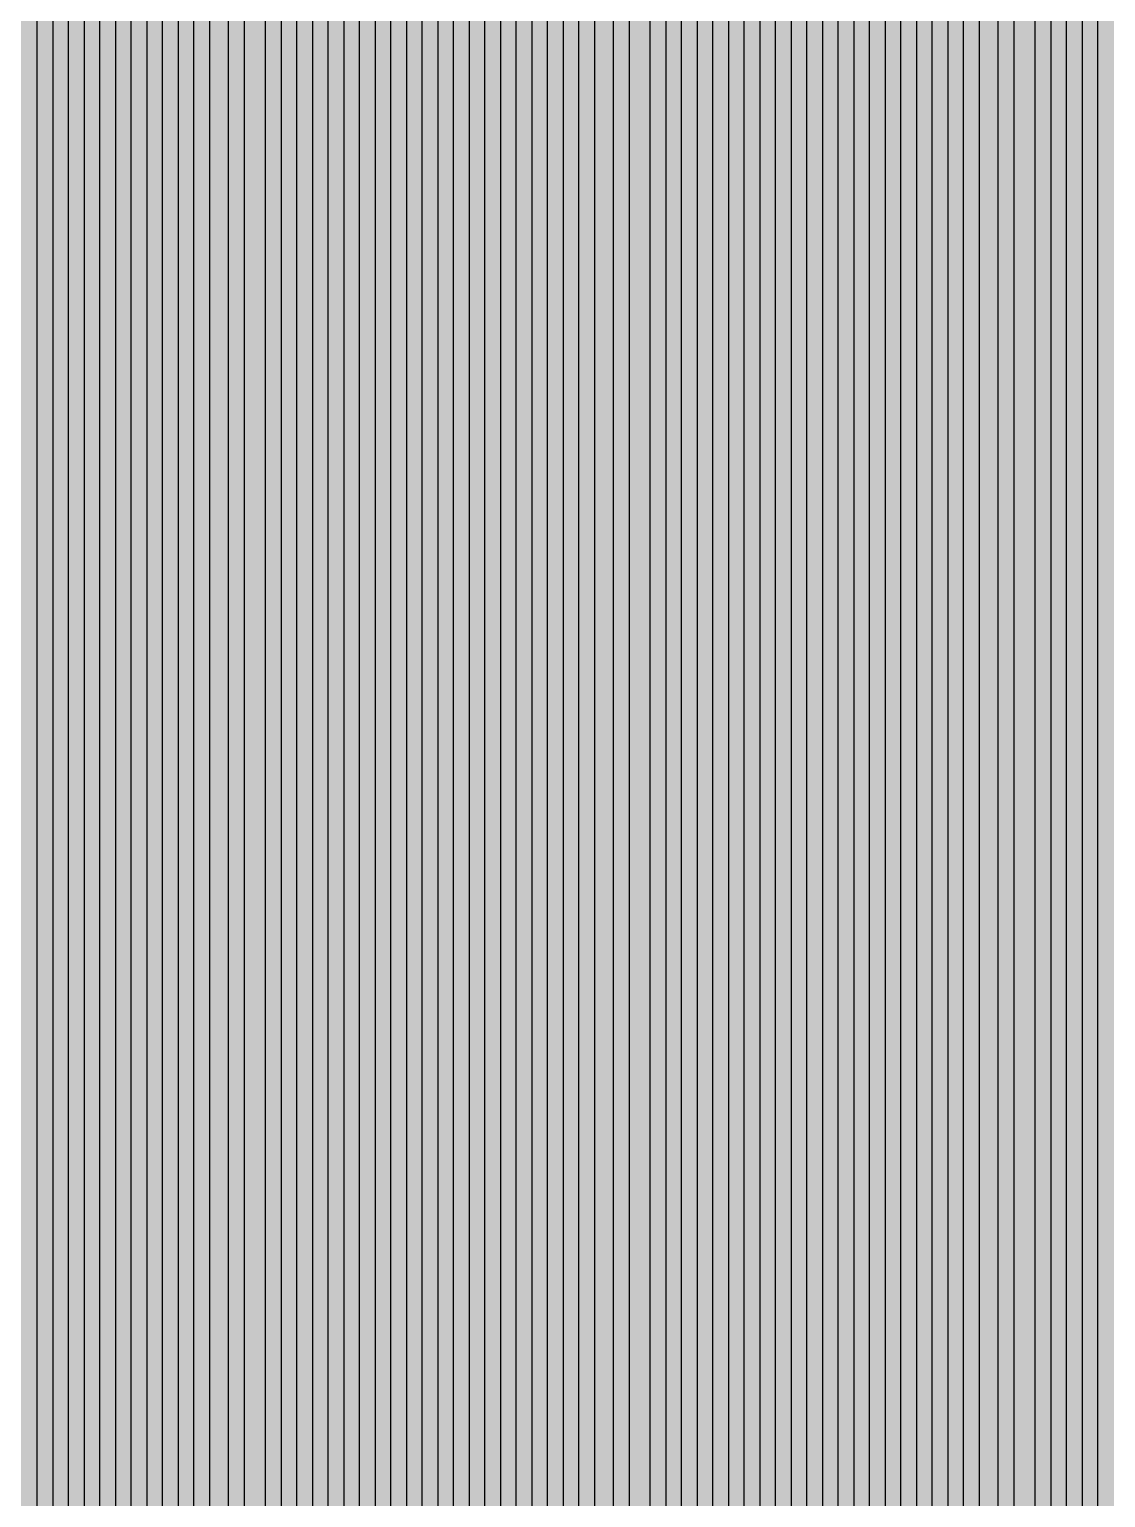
# Model space of a CAD drawing. Header units: metres. Extents: x -7220 to 10980, y -29667 to 1833.
# Drawn here: x 1400 to 1640.5, y -15228.3 to -14900.2 of the extents above; entities that cross this region are included whole.
import ezdxf

# ---------------------------------------------------------------- set-up
doc = ezdxf.new("R2010")
doc.units = ezdxf.units.M
doc.layers.add('Metal1', color=4, linetype='CONTINUOUS')
doc.layers.add('Polyimide', color=7, linetype='CONTINUOUS')

msp = doc.modelspace()

# ---------------------------------------------------------------- hatches: boundary and pattern name
at = {"layer": 'Polyimide'}
msp.add_hatch(color=7, dxfattribs=at).paths.add_polyline_path([(4099.45, -13861.55), (4142.64, -14152.77), (4214.18, -14438.35), (4313.36, -14715.55), (4439.24, -14981.69), (4590.59, -15234.21), (4765.97, -15470.68), (4963.68, -15688.82), (5181.82, -15886.53), (5418.29, -16061.91), (5670.81, -16213.26), (5936.95, -16339.14), (6214.15, -16438.32), (6499.73, -16509.85), (6790.95, -16553.05), (7085, -16567.5), (9980.38, -16567.5), (10058.79, -16571.35), (10136.45, -16582.87), (10212.6, -16601.95), (10286.52, -16628.4), (10357.49, -16661.96), (10424.83, -16702.32), (10487.89, -16749.09), (10546.06, -16801.81), (10598.78, -16859.98), (10645.55, -16923.04), (10685.91, -16990.38), (10719.48, -17061.35), (10745.93, -17135.27), (10765, -17211.43), (10776.52, -17289.08), (10780.38, -17367.5), (10780.38, -21957.3), (10741.61, -22012.91), (10705.97, -22070.59), (10673.58, -22130.14), (10644.53, -22191.39), (10618.92, -22254.16), (10596.82, -22318.25), (10578.3, -22383.46), (10563.41, -22449.6), (10552.21, -22516.46), (10544.72, -22583.84), (10540.97, -22651.53), (10540.97, -22719.32), (10544.72, -22787.01), (10552.21, -22854.38), (10563.41, -22921.24), (10578.3, -22987.38), (10596.82, -23052.6), (10618.92, -23116.68), (10644.53, -23179.45), (10673.58, -23240.71), (10705.97, -23300.26), (10741.61, -23357.93), (10780.38, -23413.54), (10780.38, -28667.5), (10776.52, -28745.91), (10765, -28823.57), (10745.93, -28899.73), (10719.48, -28973.65), (10685.91, -29044.62), (10645.55, -29111.96), (10598.78, -29175.01), (10546.06, -29233.19), (10487.89, -29285.91), (10424.83, -29332.68), (10357.49, -29373.04), (10286.52, -29406.6), (10212.6, -29433.05), (10136.45, -29452.13), (10058.79, -29463.65), (9980.38, -29467.5), (-6219.63, -29467.5), (-6298.04, -29463.65), (-6375.7, -29452.13), (-6451.85, -29433.05), (-6525.77, -29406.6), (-6596.74, -29373.04), (-6664.08, -29332.68), (-6727.14, -29285.91), (-6785.31, -29233.19), (-6838.03, -29175.01), (-6884.8, -29111.96), (-6925.16, -29044.62), (-6958.73, -28973.65), (-6985.18, -28899.73), (-7004.25, -28823.57), (-7015.77, -28745.91), (-7019.63, -28667.5), (-7019.63, -23426.32), (-6979.36, -23370.07), (-6942.33, -23311.63), (-6908.66, -23251.2), (-6878.45, -23188.96), (-6851.81, -23125.12), (-6828.81, -23059.88), (-6809.53, -22993.44), (-6794.04, -22926.02), (-6782.37, -22857.83), (-6774.57, -22789.09), (-6770.67, -22720.02), (-6770.67, -22650.84), (-6774.57, -22581.77), (-6782.37, -22513.03), (-6794.04, -22444.84), (-6809.53, -22377.42), (-6828.81, -22310.98), (-6851.81, -22245.74), (-6878.45, -22181.89), (-6908.66, -22119.66), (-6942.33, -22059.22), (-6979.36, -22000.79), (-7019.63, -21944.54), (-7019.63, -17367.5), (-7015.77, -17289.08), (-7004.25, -17211.43), (-6985.18, -17135.27), (-6958.73, -17061.35), (-6925.16, -16990.38), (-6884.8, -16923.04), (-6838.03, -16859.98), (-6785.31, -16801.81), (-6727.14, -16749.09), (-6664.08, -16702.32), (-6596.74, -16661.96), (-6525.77, -16628.4), (-6451.85, -16601.95), (-6375.7, -16582.87), (-6298.04, -16571.35), (-6219.63, -16567.5), (-3314, -16567.5), (-3019.95, -16553.05), (-2728.73, -16509.85), (-2443.15, -16438.32), (-2165.95, -16339.14), (-1899.81, -16213.26), (-1647.29, -16061.91), (-1410.82, -15886.53), (-1192.68, -15688.82), (-994.97, -15470.68), (-819.59, -15234.21), (-668.24, -14981.69), (-542.36, -14715.55), (-443.18, -14438.35), (-371.64, -14152.77), (-328.45, -13861.55), (-314, -13567.5), (-314, -13373.48), (-317.45, -13328.11), (-327.72, -13283.78), (-344.58, -13241.52), (-367.63, -13202.3), (-396.35, -13167.01), (-430.08, -13136.47), (-468.03, -13111.38), (-509.35, -13092.32), (-509.35, -13092.32), (-578.18, -13061.27), (-642.2, -13021.24), (-700.26, -12972.96), (-751.3, -12917.31), (-794.39, -12855.3), (-828.74, -12788.06), (-853.73, -12716.8), (-868.91, -12642.84), (-874, -12567.5), (-868.91, -12492.16), (-853.73, -12418.19), (-828.74, -12346.94), (-794.39, -12279.7), (-751.3, -12217.69), (-700.26, -12162.04), (-642.2, -12113.76), (-578.18, -12073.73), (-509.35, -12042.68), (-509.35, -12042.68), (-468.03, -12023.62), (-430.08, -11998.53), (-396.35, -11967.99), (-367.63, -11932.7), (-344.58, -11893.47), (-327.72, -11851.21), (-317.45, -11806.89), (-314, -11761.52), (-314, -11074.31), (-317.45, -11028.94), (-327.72, -10984.62), (-344.58, -10942.36), (-367.63, -10903.13), (-396.35, -10867.84), (-430.08, -10837.3), (-468.03, -10812.21), (-509.35, -10793.16), (-509.35, -10793.16), (-578.18, -10762.1), (-642.2, -10722.07), (-700.26, -10673.8), (-751.3, -10618.15), (-794.39, -10556.13), (-828.74, -10488.89), (-853.73, -10417.64), (-868.91, -10343.67), (-874, -10268.33), (-868.91, -10192.99), (-853.73, -10119.03), (-828.74, -10047.77), (-794.39, -9980.53), (-751.3, -9918.52), (-700.26, -9862.87), (-642.2, -9814.59), (-578.18, -9774.56), (-509.35, -9743.51), (-509.35, -9743.51), (-468.03, -9724.45), (-430.08, -9699.36), (-396.35, -9668.82), (-367.63, -9633.53), (-344.58, -9594.31), (-327.72, -9552.05), (-317.45, -9507.72), (-314, -9462.35), (-314, -8775.14), (-317.45, -8729.78), (-327.72, -8685.45), (-344.58, -8643.19), (-367.63, -8603.96), (-396.35, -8568.68), (-430.08, -8538.14), (-468.03, -8513.05), (-509.35, -8493.99), (-509.35, -8493.99), (-578.18, -8462.94), (-642.2, -8422.91), (-700.26, -8374.63), (-751.3, -8318.98), (-794.39, -8256.97), (-828.74, -8189.73), (-853.73, -8118.47), (-868.91, -8044.5), (-874, -7969.17), (-868.91, -7893.83), (-853.73, -7819.86), (-828.74, -7748.61), (-794.39, -7681.36), (-751.3, -7619.35), (-700.26, -7563.7), (-642.2, -7515.42), (-578.18, -7475.4), (-509.35, -7444.34), (-509.35, -7444.34), (-468.03, -7425.28), (-430.08, -7400.2), (-396.35, -7369.66), (-367.63, -7334.37), (-344.58, -7295.14), (-327.72, -7252.88), (-317.45, -7208.56), (-314, -7163.19), (-314, -6475.98), (-317.45, -6430.61), (-327.72, -6386.29), (-344.58, -6344.02), (-367.63, -6304.8), (-396.35, -6269.51), (-430.08, -6238.97), (-468.03, -6213.88), (-509.35, -6194.82), (-509.35, -6194.82), (-578.18, -6163.77), (-642.2, -6123.74), (-700.26, -6075.46), (-751.3, -6019.81), (-794.39, -5957.8), (-828.74, -5890.56), (-853.73, -5819.31), (-868.91, -5745.34), (-874, -5670), (-868.91, -5594.66), (-853.73, -5520.69), (-828.74, -5449.44), (-794.39, -5382.2), (-751.3, -5320.19), (-700.26, -5264.54), (-642.2, -5216.26), (-578.18, -5176.23), (-509.35, -5145.18), (-509.35, -5145.18), (-468.03, -5126.12), (-430.08, -5101.03), (-396.35, -5070.49), (-367.63, -5035.2), (-344.58, -4995.98), (-327.72, -4953.71), (-317.45, -4909.39), (-314, -4864.02), (-314, 380), (-314, 1532.5), (-269, 1532.5), (-268.78, 1525.63), (-268.1, 1518.79), (-266.98, 1512.02), (-265.42, 1505.32), (-263.43, 1498.75), (-261.01, 1492.32), (-258.17, 1486.06), (-254.93, 1480), (-251.3, 1474.17), (-247.3, 1468.58), (-242.94, 1463.27), (-238.25, 1458.25), (-233.23, 1453.56), (-227.92, 1449.2), (-222.33, 1445.2), (-216.5, 1441.57), (-210.44, 1438.33), (-204.18, 1435.49), (-197.75, 1433.07), (-191.18, 1431.08), (-184.48, 1429.52), (-177.71, 1428.4), (-170.87, 1427.72), (-164, 1427.5), (-157.13, 1427.72), (-150.29, 1428.4), (-143.52, 1429.52), (-136.82, 1431.08), (-130.25, 1433.07), (-123.82, 1435.49), (-117.56, 1438.33), (-111.5, 1441.57), (-105.67, 1445.2), (-100.08, 1449.2), (-94.77, 1453.56), (-89.75, 1458.25), (-85.06, 1463.27), (-80.7, 1468.58), (-76.7, 1474.17), (-73.07, 1480), (-69.83, 1486.06), (-66.99, 1492.32), (-64.57, 1498.75), (-62.58, 1505.32), (-61.02, 1512.02), (-59.9, 1518.79), (-59.22, 1525.63), (-59, 1532.5), (1786, 1532.5), (3835, 1532.5), (3835.21, 1539.04), (3835.86, 1545.55), (3836.92, 1552.01), (3838.41, 1558.38), (3840.31, 1564.64), (3842.61, 1570.77), (3845.31, 1576.73), (3848.4, 1582.5), (3851.85, 1588.06), (3855.66, 1593.38), (3859.82, 1598.43), (3864.29, 1603.21), (3869.07, 1607.68), (3874.12, 1611.84), (3879.44, 1615.65), (3885, 1619.1), (3890.77, 1622.19), (3896.73, 1624.89), (3902.86, 1627.19), (3909.12, 1629.09), (3915.49, 1630.58), (3921.95, 1631.64), (3928.46, 1632.29), (3935, 1632.5), (3941.54, 1632.29), (3948.05, 1631.64), (3954.51, 1630.58), (3960.88, 1629.09), (3967.14, 1627.19), (3973.27, 1624.89), (3979.23, 1622.19), (3985, 1619.1), (3990.56, 1615.65), (3995.88, 1611.84), (4000.93, 1607.68), (4005.71, 1603.21), (4010.18, 1598.43), (4014.34, 1593.38), (4018.15, 1588.06), (4021.6, 1582.5), (4024.69, 1576.73), (4027.39, 1570.77), (4029.69, 1564.64), (4031.59, 1558.38), (4033.08, 1552.01), (4034.14, 1545.55), (4034.79, 1539.04), (4035, 1532.5), (4085, 1532.5), (4085, 380), (4085, 330), (4085, -4864.02), (4088.45, -4909.39), (4098.72, -4953.71), (4115.58, -4995.98), (4138.63, -5035.2), (4167.35, -5070.49), (4201.08, -5101.03), (4239.03, -5126.12), (4280.35, -5145.18), (4280.35, -5145.18), (4349.18, -5176.23), (4413.2, -5216.26), (4471.26, -5264.54), (4522.3, -5320.19), (4565.39, -5382.2), (4599.74, -5449.44), (4624.73, -5520.69), (4639.91, -5594.66), (4645, -5670), (4639.91, -5745.34), (4624.73, -5819.31), (4599.74, -5890.56), (4565.39, -5957.8), (4522.3, -6019.81), (4471.26, -6075.46), (4413.2, -6123.74), (4349.18, -6163.77), (4280.35, -6194.82), (4239.03, -6213.88), (4201.08, -6238.97), (4167.35, -6269.51), (4138.63, -6304.8), (4115.58, -6344.02), (4098.72, -6386.29), (4088.45, -6430.61), (4085, -6475.98), (4085, -13567.5), (4099.45, -13861.55)])

# ---------------------------------------------------------------- linework, layer by layer
at = {"layer": 'Metal1'}
for points in [[(1401.75, -15232.85), (1401.75, -15209.99), (1401.75, -15187.13), (1401.75, -15164.27), (1401.75, -15141.42), (1401.75, -15118.56), (1401.75, -15095.7), (1401.75, -15072.85), (1401.75, -15049.99), (1401.75, -15027.13), (1401.75, -15004.28), (1401.75, -14981.42), (1401.75, -14958.56), (1401.75, -14935.71), (1401.75, -14912.85), (1401.75, -14889.99)], [(1405.25, -14889.99), (1405.25, -14912.85), (1405.25, -14935.71), (1405.25, -14958.56), (1405.25, -14981.42), (1405.25, -15004.28), (1405.25, -15027.13), (1405.25, -15049.99), (1405.25, -15072.85), (1405.25, -15095.7), (1405.25, -15118.56), (1405.25, -15141.42), (1405.25, -15164.27), (1405.25, -15187.13), (1405.25, -15209.99), (1405.25, -15232.85)], [(1408.75, -15232.85), (1408.75, -15209.99), (1408.75, -15187.13), (1408.75, -15164.27), (1408.75, -15141.42), (1408.75, -15118.56), (1408.75, -15095.7), (1408.75, -15072.85), (1408.75, -15049.99), (1408.75, -15027.13), (1408.75, -15004.28), (1408.75, -14981.42), (1408.75, -14958.56), (1408.75, -14935.71), (1408.75, -14912.85), (1408.75, -14889.99)], [(1412.25, -14889.99), (1412.25, -14912.85), (1412.25, -14935.71), (1412.25, -14958.56), (1412.25, -14981.42), (1412.25, -15004.28), (1412.25, -15027.13), (1412.25, -15049.99), (1412.25, -15072.85), (1412.25, -15095.7), (1412.25, -15118.56), (1412.25, -15141.42), (1412.25, -15164.27), (1412.25, -15187.13), (1412.25, -15209.99), (1412.25, -15232.85)], [(1415.75, -15232.85), (1415.75, -15209.99), (1415.75, -15187.13), (1415.75, -15164.27), (1415.75, -15141.42), (1415.75, -15118.56), (1415.75, -15095.7), (1415.75, -15072.85), (1415.75, -15049.99), (1415.75, -15027.13), (1415.75, -15004.28), (1415.75, -14981.42), (1415.75, -14958.56), (1415.75, -14935.71), (1415.75, -14912.85), (1415.75, -14889.99)], [(1419.25, -14889.99), (1419.25, -14912.85), (1419.25, -14935.71), (1419.25, -14958.56), (1419.25, -14981.42), (1419.25, -15004.28), (1419.25, -15027.13), (1419.25, -15049.99), (1419.25, -15072.85), (1419.25, -15095.7), (1419.25, -15118.56), (1419.25, -15141.42), (1419.25, -15164.27), (1419.25, -15187.13), (1419.25, -15209.99), (1419.25, -15232.85)], [(1422.75, -15232.85), (1422.75, -15209.99), (1422.75, -15187.13), (1422.75, -15164.27), (1422.75, -15141.42), (1422.75, -15118.56), (1422.75, -15095.7), (1422.75, -15072.85), (1422.75, -15049.99), (1422.75, -15027.13), (1422.75, -15004.28), (1422.75, -14981.42), (1422.75, -14958.56), (1422.75, -14935.71), (1422.75, -14912.85), (1422.75, -14889.99)], [(1426.25, -14889.99), (1426.25, -14912.85), (1426.25, -14935.71), (1426.25, -14958.56), (1426.25, -14981.42), (1426.25, -15004.28), (1426.25, -15027.13), (1426.25, -15049.99), (1426.25, -15072.85), (1426.25, -15095.7), (1426.25, -15118.56), (1426.25, -15141.42), (1426.25, -15164.27), (1426.25, -15187.13), (1426.25, -15209.99), (1426.25, -15232.85)], [(1429.75, -15232.85), (1429.75, -15209.99), (1429.75, -15187.13), (1429.75, -15164.27), (1429.75, -15141.42), (1429.75, -15118.56), (1429.75, -15095.7), (1429.75, -15072.85), (1429.75, -15049.99), (1429.75, -15027.13), (1429.75, -15004.28), (1429.75, -14981.42), (1429.75, -14958.56), (1429.75, -14935.71), (1429.75, -14912.85), (1429.75, -14889.99)], [(1433.25, -14889.99), (1433.25, -14912.85), (1433.25, -14935.71), (1433.25, -14958.56), (1433.25, -14981.42), (1433.25, -15004.28), (1433.25, -15027.13), (1433.25, -15049.99), (1433.25, -15072.85), (1433.25, -15095.7), (1433.25, -15118.56), (1433.25, -15141.42), (1433.25, -15164.27), (1433.25, -15187.13), (1433.25, -15209.99), (1433.25, -15232.85)], [(1436.75, -15232.85), (1436.75, -15209.99), (1436.75, -15187.13), (1436.75, -15164.27), (1436.75, -15141.42), (1436.75, -15118.56), (1436.75, -15095.7), (1436.75, -15072.85), (1436.75, -15049.99), (1436.75, -15027.13), (1436.75, -15004.28), (1436.75, -14981.42), (1436.75, -14958.56), (1436.75, -14935.71), (1436.75, -14912.85), (1436.75, -14889.99)], [(1440.25, -14889.99), (1440.25, -14912.85), (1440.25, -14935.71), (1440.25, -14958.56), (1440.25, -14981.42), (1440.25, -15004.28), (1440.25, -15027.13), (1440.25, -15049.99), (1440.25, -15072.85), (1440.25, -15095.7), (1440.25, -15118.56), (1440.25, -15141.42), (1440.25, -15164.27), (1440.25, -15187.13), (1440.25, -15209.99), (1440.25, -15232.85)], [(1444.5, -15232.85), (1444.5, -15209.99), (1444.5, -15187.13), (1444.5, -15164.27), (1444.5, -15141.42), (1444.5, -15118.56), (1444.5, -15095.7), (1444.5, -15072.85), (1444.5, -15049.99), (1444.5, -15027.13), (1444.5, -15004.28), (1444.5, -14981.42), (1444.5, -14958.56), (1444.5, -14935.71), (1444.5, -14912.85), (1444.5, -14889.99)], [(1448, -14889.99), (1448, -14912.85), (1448, -14935.71), (1448, -14958.56), (1448, -14981.42), (1448, -15004.28), (1448, -15027.13), (1448, -15049.99), (1448, -15072.85), (1448, -15095.7), (1448, -15118.56), (1448, -15141.42), (1448, -15164.27), (1448, -15187.13), (1448, -15209.99), (1448, -15232.85)], [(1452.75, -15232.85), (1452.75, -15209.99), (1452.75, -15187.13), (1452.75, -15164.27), (1452.75, -15141.42), (1452.75, -15118.56), (1452.75, -15095.7), (1452.75, -15072.85), (1452.75, -15049.99), (1452.75, -15027.13), (1452.75, -15004.28), (1452.75, -14981.42), (1452.75, -14958.56), (1452.75, -14935.71), (1452.75, -14912.85), (1452.75, -14889.99)], [(1456.25, -14889.99), (1456.25, -14912.85), (1456.25, -14935.71), (1456.25, -14958.56), (1456.25, -14981.42), (1456.25, -15004.28), (1456.25, -15027.13), (1456.25, -15049.99), (1456.25, -15072.85), (1456.25, -15095.7), (1456.25, -15118.56), (1456.25, -15141.42), (1456.25, -15164.27), (1456.25, -15187.13), (1456.25, -15209.99), (1456.25, -15232.85)], [(1459.75, -15232.85), (1459.75, -15209.99), (1459.75, -15187.13), (1459.75, -15164.27), (1459.75, -15141.42), (1459.75, -15118.56), (1459.75, -15095.7), (1459.75, -15072.85), (1459.75, -15049.99), (1459.75, -15027.13), (1459.75, -15004.28), (1459.75, -14981.42), (1459.75, -14958.56), (1459.75, -14935.71), (1459.75, -14912.85), (1459.75, -14889.99)], [(1463.25, -14889.99), (1463.25, -14912.85), (1463.25, -14935.71), (1463.25, -14958.56), (1463.25, -14981.42), (1463.25, -15004.28), (1463.25, -15027.13), (1463.25, -15049.99), (1463.25, -15072.85), (1463.25, -15095.7), (1463.25, -15118.56), (1463.25, -15141.42), (1463.25, -15164.27), (1463.25, -15187.13), (1463.25, -15209.99), (1463.25, -15232.85)], [(1466.75, -15232.85), (1466.75, -15209.99), (1466.75, -15187.13), (1466.75, -15164.27), (1466.75, -15141.42), (1466.75, -15118.56), (1466.75, -15095.7), (1466.75, -15072.85), (1466.75, -15049.99), (1466.75, -15027.13), (1466.75, -15004.28), (1466.75, -14981.42), (1466.75, -14958.56), (1466.75, -14935.71), (1466.75, -14912.85), (1466.75, -14889.99)], [(1470.25, -14889.99), (1470.25, -14912.85), (1470.25, -14935.71), (1470.25, -14958.56), (1470.25, -14981.42), (1470.25, -15004.28), (1470.25, -15027.13), (1470.25, -15049.99), (1470.25, -15072.85), (1470.25, -15095.7), (1470.25, -15118.56), (1470.25, -15141.42), (1470.25, -15164.27), (1470.25, -15187.13), (1470.25, -15209.99), (1470.25, -15232.85)], [(1473.75, -15232.85), (1473.75, -15209.99), (1473.75, -15187.13), (1473.75, -15164.27), (1473.75, -15141.42), (1473.75, -15118.56), (1473.75, -15095.7), (1473.75, -15072.85), (1473.75, -15049.99), (1473.75, -15027.13), (1473.75, -15004.28), (1473.75, -14981.42), (1473.75, -14958.56), (1473.75, -14935.71), (1473.75, -14912.85), (1473.75, -14889.99)], [(1477.25, -14889.99), (1477.25, -14912.85), (1477.25, -14935.71), (1477.25, -14958.56), (1477.25, -14981.42), (1477.25, -15004.28), (1477.25, -15027.13), (1477.25, -15049.99), (1477.25, -15072.85), (1477.25, -15095.7), (1477.25, -15118.56), (1477.25, -15141.42), (1477.25, -15164.27), (1477.25, -15187.13), (1477.25, -15209.99), (1477.25, -15232.85)], [(1480.75, -15232.85), (1480.75, -15209.99), (1480.75, -15187.13), (1480.75, -15164.27), (1480.75, -15141.42), (1480.75, -15118.56), (1480.75, -15095.7), (1480.75, -15072.85), (1480.75, -15049.99), (1480.75, -15027.13), (1480.75, -15004.28), (1480.75, -14981.42), (1480.75, -14958.56), (1480.75, -14935.71), (1480.75, -14912.85), (1480.75, -14889.99)], [(1484.25, -14889.99), (1484.25, -14912.85), (1484.25, -14935.71), (1484.25, -14958.56), (1484.25, -14981.42), (1484.25, -15004.28), (1484.25, -15027.13), (1484.25, -15049.99), (1484.25, -15072.85), (1484.25, -15095.7), (1484.25, -15118.56), (1484.25, -15141.42), (1484.25, -15164.27), (1484.25, -15187.13), (1484.25, -15209.99), (1484.25, -15232.85)], [(1487.75, -15232.85), (1487.75, -15209.99), (1487.75, -15187.13), (1487.75, -15164.27), (1487.75, -15141.42), (1487.75, -15118.56), (1487.75, -15095.7), (1487.75, -15072.85), (1487.75, -15049.99), (1487.75, -15027.13), (1487.75, -15004.28), (1487.75, -14981.42), (1487.75, -14958.56), (1487.75, -14935.71), (1487.75, -14912.85), (1487.75, -14889.99)], [(1491.25, -14889.99), (1491.25, -14912.85), (1491.25, -14935.71), (1491.25, -14958.56), (1491.25, -14981.42), (1491.25, -15004.28), (1491.25, -15027.13), (1491.25, -15049.99), (1491.25, -15072.85), (1491.25, -15095.7), (1491.25, -15118.56), (1491.25, -15141.42), (1491.25, -15164.27), (1491.25, -15187.13), (1491.25, -15209.99), (1491.25, -15232.85)], [(1494.75, -15232.85), (1494.75, -15209.99), (1494.75, -15187.13), (1494.75, -15164.27), (1494.75, -15141.42), (1494.75, -15118.56), (1494.75, -15095.7), (1494.75, -15072.85), (1494.75, -15049.99), (1494.75, -15027.13), (1494.75, -15004.28), (1494.75, -14981.42), (1494.75, -14958.56), (1494.75, -14935.71), (1494.75, -14912.85), (1494.75, -14889.99)], [(1498.25, -14889.99), (1498.25, -14912.85), (1498.25, -14935.71), (1498.25, -14958.56), (1498.25, -14981.42), (1498.25, -15004.28), (1498.25, -15027.13), (1498.25, -15049.99), (1498.25, -15072.85), (1498.25, -15095.7), (1498.25, -15118.56), (1498.25, -15141.42), (1498.25, -15164.27), (1498.25, -15187.13), (1498.25, -15209.99), (1498.25, -15232.85)], [(1501.75, -15232.85), (1501.75, -15209.99), (1501.75, -15187.13), (1501.75, -15164.27), (1501.75, -15141.42), (1501.75, -15118.56), (1501.75, -15095.7), (1501.75, -15072.85), (1501.75, -15049.99), (1501.75, -15027.13), (1501.75, -15004.28), (1501.75, -14981.42), (1501.75, -14958.56), (1501.75, -14935.71), (1501.75, -14912.85), (1501.75, -14889.99)], [(1505.25, -14889.99), (1505.25, -14912.85), (1505.25, -14935.71), (1505.25, -14958.56), (1505.25, -14981.42), (1505.25, -15004.28), (1505.25, -15027.13), (1505.25, -15049.99), (1505.25, -15072.85), (1505.25, -15095.7), (1505.25, -15118.56), (1505.25, -15141.42), (1505.25, -15164.27), (1505.25, -15187.13), (1505.25, -15209.99), (1505.25, -15232.85)], [(1508.75, -15232.85), (1508.75, -15209.99), (1508.75, -15187.13), (1508.75, -15164.27), (1508.75, -15141.42), (1508.75, -15118.56), (1508.75, -15095.7), (1508.75, -15072.85), (1508.75, -15049.99), (1508.75, -15027.13), (1508.75, -15004.28), (1508.75, -14981.42), (1508.75, -14958.56), (1508.75, -14935.71), (1508.75, -14912.85), (1508.75, -14889.99)], [(1512.25, -14889.99), (1512.25, -14912.85), (1512.25, -14935.71), (1512.25, -14958.56), (1512.25, -14981.42), (1512.25, -15004.28), (1512.25, -15027.13), (1512.25, -15049.99), (1512.25, -15072.85), (1512.25, -15095.7), (1512.25, -15118.56), (1512.25, -15141.42), (1512.25, -15164.27), (1512.25, -15187.13), (1512.25, -15209.99), (1512.25, -15232.85)], [(1515.75, -15232.85), (1515.75, -15209.99), (1515.75, -15187.13), (1515.75, -15164.27), (1515.75, -15141.42), (1515.75, -15118.56), (1515.75, -15095.7), (1515.75, -15072.85), (1515.75, -15049.99), (1515.75, -15027.13), (1515.75, -15004.28), (1515.75, -14981.42), (1515.75, -14958.56), (1515.75, -14935.71), (1515.75, -14912.85), (1515.75, -14889.99)], [(1519.25, -14889.99), (1519.25, -14912.85), (1519.25, -14935.71), (1519.25, -14958.56), (1519.25, -14981.42), (1519.25, -15004.28), (1519.25, -15027.13), (1519.25, -15049.99), (1519.25, -15072.85), (1519.25, -15095.7), (1519.25, -15118.56), (1519.25, -15141.42), (1519.25, -15164.27), (1519.25, -15187.13), (1519.25, -15209.99), (1519.25, -15232.85)], [(1522.75, -15232.85), (1522.75, -15209.99), (1522.75, -15187.13), (1522.75, -15164.27), (1522.75, -15141.42), (1522.75, -15118.56), (1522.75, -15095.7), (1522.75, -15072.85), (1522.75, -15049.99), (1522.75, -15027.13), (1522.75, -15004.28), (1522.75, -14981.42), (1522.75, -14958.56), (1522.75, -14935.71), (1522.75, -14912.85), (1522.75, -14889.99)], [(1526.25, -14889.99), (1526.25, -14912.85), (1526.25, -14935.71), (1526.25, -14958.56), (1526.25, -14981.42), (1526.25, -15004.28), (1526.25, -15027.13), (1526.25, -15049.99), (1526.25, -15072.85), (1526.25, -15095.7), (1526.25, -15118.56), (1526.25, -15141.42), (1526.25, -15164.27), (1526.25, -15187.13), (1526.25, -15209.99), (1526.25, -15232.85)], [(1530.5, -15232.85), (1530.5, -15209.99), (1530.5, -15187.13), (1530.5, -15164.27), (1530.5, -15141.42), (1530.5, -15118.56), (1530.5, -15095.7), (1530.5, -15072.85), (1530.5, -15049.99), (1530.5, -15027.13), (1530.5, -15004.28), (1530.5, -14981.42), (1530.5, -14958.56), (1530.5, -14935.71), (1530.5, -14912.85), (1530.5, -14889.99)], [(1534, -14889.99), (1534, -14912.85), (1534, -14935.71), (1534, -14958.56), (1534, -14981.42), (1534, -15004.28), (1534, -15027.13), (1534, -15049.99), (1534, -15072.85), (1534, -15095.7), (1534, -15118.56), (1534, -15141.42), (1534, -15164.27), (1534, -15187.13), (1534, -15209.99), (1534, -15232.85)], [(1538.75, -15232.85), (1538.75, -15209.99), (1538.75, -15187.13), (1538.75, -15164.27), (1538.75, -15141.42), (1538.75, -15118.56), (1538.75, -15095.7), (1538.75, -15072.85), (1538.75, -15049.99), (1538.75, -15027.13), (1538.75, -15004.28), (1538.75, -14981.42), (1538.75, -14958.56), (1538.75, -14935.71), (1538.75, -14912.85), (1538.75, -14889.99)], [(1542.25, -14889.99), (1542.25, -14912.85), (1542.25, -14935.71), (1542.25, -14958.56), (1542.25, -14981.42), (1542.25, -15004.28), (1542.25, -15027.13), (1542.25, -15049.99), (1542.25, -15072.85), (1542.25, -15095.7), (1542.25, -15118.56), (1542.25, -15141.42), (1542.25, -15164.27), (1542.25, -15187.13), (1542.25, -15209.99), (1542.25, -15232.85)], [(1545.75, -15232.85), (1545.75, -15209.99), (1545.75, -15187.13), (1545.75, -15164.27), (1545.75, -15141.42), (1545.75, -15118.56), (1545.75, -15095.7), (1545.75, -15072.85), (1545.75, -15049.99), (1545.75, -15027.13), (1545.75, -15004.28), (1545.75, -14981.42), (1545.75, -14958.56), (1545.75, -14935.71), (1545.75, -14912.85), (1545.75, -14889.99)], [(1549.25, -14889.99), (1549.25, -14912.85), (1549.25, -14935.71), (1549.25, -14958.56), (1549.25, -14981.42), (1549.25, -15004.28), (1549.25, -15027.13), (1549.25, -15049.99), (1549.25, -15072.85), (1549.25, -15095.7), (1549.25, -15118.56), (1549.25, -15141.42), (1549.25, -15164.27), (1549.25, -15187.13), (1549.25, -15209.99), (1549.25, -15232.85)], [(1552.75, -15232.85), (1552.75, -15209.99), (1552.75, -15187.13), (1552.75, -15164.27), (1552.75, -15141.42), (1552.75, -15118.56), (1552.75, -15095.7), (1552.75, -15072.85), (1552.75, -15049.99), (1552.75, -15027.13), (1552.75, -15004.28), (1552.75, -14981.42), (1552.75, -14958.56), (1552.75, -14935.71), (1552.75, -14912.85), (1552.75, -14889.99)], [(1556.25, -14889.99), (1556.25, -14912.85), (1556.25, -14935.71), (1556.25, -14958.56), (1556.25, -14981.42), (1556.25, -15004.28), (1556.25, -15027.13), (1556.25, -15049.99), (1556.25, -15072.85), (1556.25, -15095.7), (1556.25, -15118.56), (1556.25, -15141.42), (1556.25, -15164.27), (1556.25, -15187.13), (1556.25, -15209.99), (1556.25, -15232.85)], [(1559.75, -15232.85), (1559.75, -15209.99), (1559.75, -15187.13), (1559.75, -15164.27), (1559.75, -15141.42), (1559.75, -15118.56), (1559.75, -15095.7), (1559.75, -15072.85), (1559.75, -15049.99), (1559.75, -15027.13), (1559.75, -15004.28), (1559.75, -14981.42), (1559.75, -14958.56), (1559.75, -14935.71), (1559.75, -14912.85), (1559.75, -14889.99)], [(1563.25, -14889.99), (1563.25, -14912.85), (1563.25, -14935.71), (1563.25, -14958.56), (1563.25, -14981.42), (1563.25, -15004.28), (1563.25, -15027.13), (1563.25, -15049.99), (1563.25, -15072.85), (1563.25, -15095.7), (1563.25, -15118.56), (1563.25, -15141.42), (1563.25, -15164.27), (1563.25, -15187.13), (1563.25, -15209.99), (1563.25, -15232.85)], [(1566.75, -15232.85), (1566.75, -15209.99), (1566.75, -15187.13), (1566.75, -15164.27), (1566.75, -15141.42), (1566.75, -15118.56), (1566.75, -15095.7), (1566.75, -15072.85), (1566.75, -15049.99), (1566.75, -15027.13), (1566.75, -15004.28), (1566.75, -14981.42), (1566.75, -14958.56), (1566.75, -14935.71), (1566.75, -14912.85), (1566.75, -14889.99)], [(1570.25, -14889.99), (1570.25, -14912.85), (1570.25, -14935.71), (1570.25, -14958.56), (1570.25, -14981.42), (1570.25, -15004.28), (1570.25, -15027.13), (1570.25, -15049.99), (1570.25, -15072.85), (1570.25, -15095.7), (1570.25, -15118.56), (1570.25, -15141.42), (1570.25, -15164.27), (1570.25, -15187.13), (1570.25, -15209.99), (1570.25, -15232.85)], [(1573.75, -15232.85), (1573.75, -15209.99), (1573.75, -15187.13), (1573.75, -15164.27), (1573.75, -15141.42), (1573.75, -15118.56), (1573.75, -15095.7), (1573.75, -15072.85), (1573.75, -15049.99), (1573.75, -15027.13), (1573.75, -15004.28), (1573.75, -14981.42), (1573.75, -14958.56), (1573.75, -14935.71), (1573.75, -14912.85), (1573.75, -14889.99)], [(1577.25, -14889.99), (1577.25, -14912.85), (1577.25, -14935.71), (1577.25, -14958.56), (1577.25, -14981.42), (1577.25, -15004.28), (1577.25, -15027.13), (1577.25, -15049.99), (1577.25, -15072.85), (1577.25, -15095.7), (1577.25, -15118.56), (1577.25, -15141.42), (1577.25, -15164.27), (1577.25, -15187.13), (1577.25, -15209.99), (1577.25, -15232.85)], [(1580.75, -15232.85), (1580.75, -15209.99), (1580.75, -15187.13), (1580.75, -15164.27), (1580.75, -15141.42), (1580.75, -15118.56), (1580.75, -15095.7), (1580.75, -15072.85), (1580.75, -15049.99), (1580.75, -15027.13), (1580.75, -15004.28), (1580.75, -14981.42), (1580.75, -14958.56), (1580.75, -14935.71), (1580.75, -14912.85), (1580.75, -14889.99)], [(1584.25, -14889.99), (1584.25, -14912.85), (1584.25, -14935.71), (1584.25, -14958.56), (1584.25, -14981.42), (1584.25, -15004.28), (1584.25, -15027.13), (1584.25, -15049.99), (1584.25, -15072.85), (1584.25, -15095.7), (1584.25, -15118.56), (1584.25, -15141.42), (1584.25, -15164.27), (1584.25, -15187.13), (1584.25, -15209.99), (1584.25, -15232.85)], [(1587.75, -15232.85), (1587.75, -15209.99), (1587.75, -15187.13), (1587.75, -15164.27), (1587.75, -15141.42), (1587.75, -15118.56), (1587.75, -15095.7), (1587.75, -15072.85), (1587.75, -15049.99), (1587.75, -15027.13), (1587.75, -15004.28), (1587.75, -14981.42), (1587.75, -14958.56), (1587.75, -14935.71), (1587.75, -14912.85), (1587.75, -14889.99)], [(1591.25, -14889.99), (1591.25, -14912.85), (1591.25, -14935.71), (1591.25, -14958.56), (1591.25, -14981.42), (1591.25, -15004.28), (1591.25, -15027.13), (1591.25, -15049.99), (1591.25, -15072.85), (1591.25, -15095.7), (1591.25, -15118.56), (1591.25, -15141.42), (1591.25, -15164.27), (1591.25, -15187.13), (1591.25, -15209.99), (1591.25, -15232.85)], [(1594.75, -15232.85), (1594.75, -15209.99), (1594.75, -15187.13), (1594.75, -15164.27), (1594.75, -15141.42), (1594.75, -15118.56), (1594.75, -15095.7), (1594.75, -15072.85), (1594.75, -15049.99), (1594.75, -15027.13), (1594.75, -15004.28), (1594.75, -14981.42), (1594.75, -14958.56), (1594.75, -14935.71), (1594.75, -14912.85), (1594.75, -14889.99)], [(1598.25, -14889.99), (1598.25, -14912.85), (1598.25, -14935.71), (1598.25, -14958.56), (1598.25, -14981.42), (1598.25, -15004.28), (1598.25, -15027.13), (1598.25, -15049.99), (1598.25, -15072.85), (1598.25, -15095.7), (1598.25, -15118.56), (1598.25, -15141.42), (1598.25, -15164.27), (1598.25, -15187.13), (1598.25, -15209.99), (1598.25, -15232.85)], [(1601.75, -15232.85), (1601.75, -15209.99), (1601.75, -15187.13), (1601.75, -15164.27), (1601.75, -15141.42), (1601.75, -15118.56), (1601.75, -15095.7), (1601.75, -15072.85), (1601.75, -15049.99), (1601.75, -15027.13), (1601.75, -15004.28), (1601.75, -14981.42), (1601.75, -14958.56), (1601.75, -14935.71), (1601.75, -14912.85), (1601.75, -14889.99)], [(1605.25, -14889.99), (1605.25, -14912.85), (1605.25, -14935.71), (1605.25, -14958.56), (1605.25, -14981.42), (1605.25, -15004.28), (1605.25, -15027.13), (1605.25, -15049.99), (1605.25, -15072.85), (1605.25, -15095.7), (1605.25, -15118.56), (1605.25, -15141.42), (1605.25, -15164.27), (1605.25, -15187.13), (1605.25, -15209.99), (1605.25, -15232.85)], [(1608.75, -15232.85), (1608.75, -15209.99), (1608.75, -15187.13), (1608.75, -15164.27), (1608.75, -15141.42), (1608.75, -15118.56), (1608.75, -15095.7), (1608.75, -15072.85), (1608.75, -15049.99), (1608.75, -15027.13), (1608.75, -15004.28), (1608.75, -14981.42), (1608.75, -14958.56), (1608.75, -14935.71), (1608.75, -14912.85), (1608.75, -14889.99)], [(1612.25, -14889.99), (1612.25, -14912.85), (1612.25, -14935.71), (1612.25, -14958.56), (1612.25, -14981.42), (1612.25, -15004.28), (1612.25, -15027.13), (1612.25, -15049.99), (1612.25, -15072.85), (1612.25, -15095.7), (1612.25, -15118.56), (1612.25, -15141.42), (1612.25, -15164.27), (1612.25, -15187.13), (1612.25, -15209.99), (1612.25, -15232.85)], [(1616.5, -15232.85), (1616.5, -15209.99), (1616.5, -15187.13), (1616.5, -15164.27), (1616.5, -15141.42), (1616.5, -15118.56), (1616.5, -15095.7), (1616.5, -15072.85), (1616.5, -15049.99), (1616.5, -15027.13), (1616.5, -15004.28), (1616.5, -14981.42), (1616.5, -14958.56), (1616.5, -14935.71), (1616.5, -14912.85), (1616.5, -14889.99)], [(1620, -14889.99), (1620, -14912.85), (1620, -14935.71), (1620, -14958.56), (1620, -14981.42), (1620, -15004.28), (1620, -15027.13), (1620, -15049.99), (1620, -15072.85), (1620, -15095.7), (1620, -15118.56), (1620, -15141.42), (1620, -15164.27), (1620, -15187.13), (1620, -15209.99), (1620, -15232.85)], [(1624.75, -15232.85), (1624.75, -15209.99), (1624.75, -15187.13), (1624.75, -15164.27), (1624.75, -15141.42), (1624.75, -15118.56), (1624.75, -15095.7), (1624.75, -15072.85), (1624.75, -15049.99), (1624.75, -15027.13), (1624.75, -15004.28), (1624.75, -14981.42), (1624.75, -14958.56), (1624.75, -14935.71), (1624.75, -14912.85), (1624.75, -14889.99)], [(1628.25, -14889.99), (1628.25, -14912.85), (1628.25, -14935.71), (1628.25, -14958.56), (1628.25, -14981.42), (1628.25, -15004.28), (1628.25, -15027.13), (1628.25, -15049.99), (1628.25, -15072.85), (1628.25, -15095.7), (1628.25, -15118.56), (1628.25, -15141.42), (1628.25, -15164.27), (1628.25, -15187.13), (1628.25, -15209.99), (1628.25, -15232.85)], [(1631.75, -15232.85), (1631.75, -15209.99), (1631.75, -15187.13), (1631.75, -15164.27), (1631.75, -15141.42), (1631.75, -15118.56), (1631.75, -15095.7), (1631.75, -15072.85), (1631.75, -15049.99), (1631.75, -15027.13), (1631.75, -15004.28), (1631.75, -14981.42), (1631.75, -14958.56), (1631.75, -14935.71), (1631.75, -14912.85), (1631.75, -14889.99)], [(1635.25, -14889.99), (1635.25, -14912.85), (1635.25, -14935.71), (1635.25, -14958.56), (1635.25, -14981.42), (1635.25, -15004.28), (1635.25, -15027.13), (1635.25, -15049.99), (1635.25, -15072.85), (1635.25, -15095.7), (1635.25, -15118.56), (1635.25, -15141.42), (1635.25, -15164.27), (1635.25, -15187.13), (1635.25, -15209.99), (1635.25, -15232.85)], [(1638.75, -15232.85), (1638.75, -15209.99), (1638.75, -15187.13), (1638.75, -15164.27), (1638.75, -15141.42), (1638.75, -15118.56), (1638.75, -15095.7), (1638.75, -15072.85), (1638.75, -15049.99), (1638.75, -15027.13), (1638.75, -15004.28), (1638.75, -14981.42), (1638.75, -14958.56), (1638.75, -14935.71), (1638.75, -14912.85), (1638.75, -14889.99)]]:
    msp.add_lwpolyline(points, dxfattribs=at)

doc.saveas('drawing.dxf')
